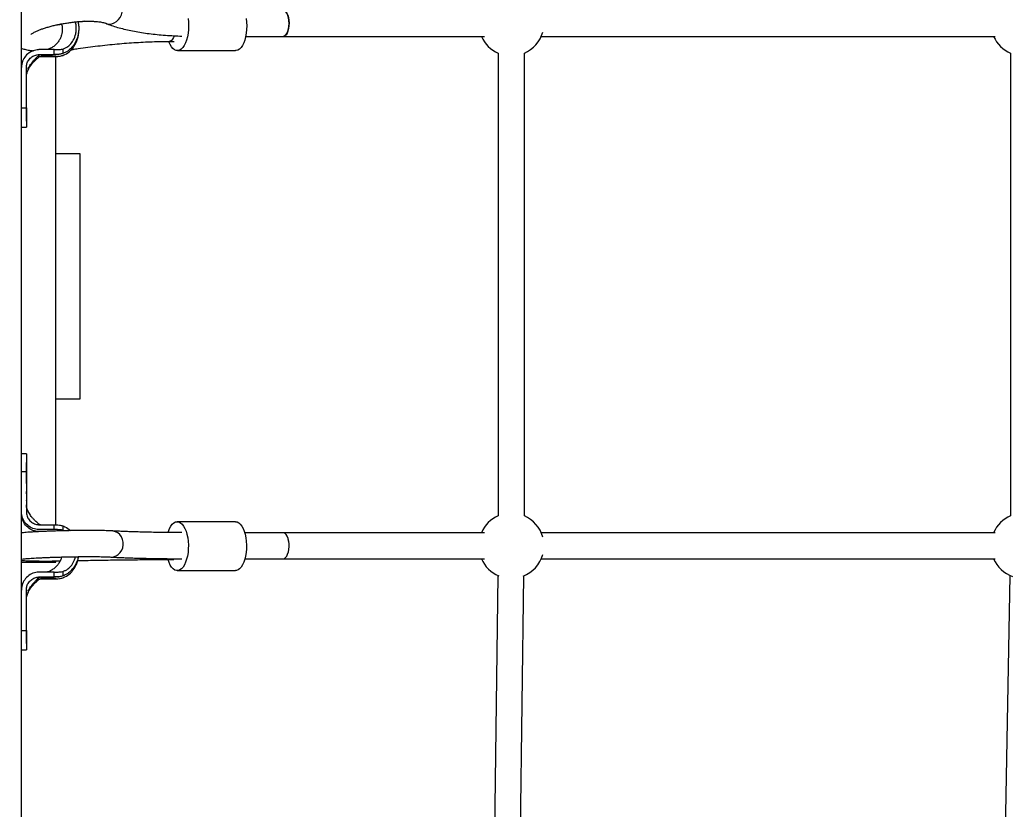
# Model space of a CAD drawing. Header units: millimetres. Extents: x -6304 to 6571, y -6082 to 4447.
# Drawn here: x 1532 to 2141, y 174 to 657 of the extents above; entities that cross this region are included whole.
import ezdxf

# ---------------------------------------------------------------- set-up
doc = ezdxf.new("R2010")
doc.units = ezdxf.units.MM
doc.layers.add('DIKOM_ОБЪЕКТ', color=7, linetype='Continuous')
doc.layers.add('DIKOM_РАЗМЕР_ОБЪЕКТА', color=7, linetype='Continuous')
doc.styles.add('style1', font='arial.ttf', dxfattribs={"width": 0.8})
doc.dimstyles.new('1-50', dxfattribs={"dimtxt": 300, "dimasz": 200, "dimexe": 100, "dimexo": 0, "dimgap": 100, "dimtad": 1, "dimtxsty": 'style1', "dimcen": 200, "dimclrd": 7, "dimclre": 7, "dimclrt": 7, "dimadec": 1, "dimazin": 2, "dimtfac": 1, "dimtmove": 0, "dimatfit": 2, "dimfxl": 0, "dimlwd": 25, "dimlwe": 18, "dimarcsym": 0})

# ---------------------------------------------------------------- blocks, each defined once
blk = doc.blocks.new('*D13')
at = {"layer": 'Defpoints', "color": 0, "transparency": 16777216}
for p in [(-3548.9, 424.04), (5070.79, -640.9), (5070.79, -4541.09)]:
    blk.add_point(p, dxfattribs=at)
at = {"layer": 'DIKOM_РАЗМЕР_ОБЪЕКТА', "color": 7, "lineweight": 18, "transparency": 16777216}
for p, q in [((-3548.9, 424.04), (-3548.9, -4641.09)), ((5070.79, -640.9), (5070.79, -4641.09))]:
    blk.add_line(p, q, dxfattribs=at)
at = {"layer": 'DIKOM_РАЗМЕР_ОБЪЕКТА', "color": 7, "lineweight": 25, "transparency": 16777216}
blk.add_line((-3148.9, -4541.09), (4670.79, -4541.09), dxfattribs=at)
at = {"layer": 'DIKOM_РАЗМЕР_ОБЪЕКТА', "color": 7, "transparency": 16777216}
for points in [[(-3148.9, -4474.42), (-3148.9, -4607.76), (-3548.9, -4541.09)], [(4670.79, -4474.42), (4670.79, -4607.76), (5070.79, -4541.09)]]:
    blk.add_solid(points, dxfattribs=at)
at = {"layer": 'DIKOM_РАЗМЕР_ОБЪЕКТА', "color": 7, "transparency": 16777216, "insert": (1449.19, -4307.92), "char_height": 300, "attachment_point": 5, "style": 'style1'}
blk.add_mtext('8650', dxfattribs=at)

msp = doc.modelspace()

# ---------------------------------------------------------------- linework, layer by layer
at = {"layer": 'DIKOM_ОБЪЕКТ', "color": 7, "linetype": 'Continuous', "lineweight": 15}
for p, q in [((1533.207, -754.962), (1533.207, 1745.038)), ((1571.961, 656.281), (1567.911, 655.715)), ((1568.093, 647.816), (1568.13, 649.135)), ((1670.63, 647.038), (1693.57, 647.038)), ((1693.57, 647.038), (1817.037, 647.038)), ((1851.698, 647.038), (2129.842, 647.038)), ((1558.555, 639.287), (1558.555, 636.57)), ((1623.813, 643.94), (1626.888, 643.94)), ((1545.207, 638.916), (1544.206, 638.916)), ((1544.206, 635.918), (1545.207, 635.918)), ((1544.571, 634.677), (1544.956, 634.747)), ((1544.956, 634.747), (1545.207, 634.747)), ((1553.345, 638.916), (1545.207, 638.916)), ((1545.207, 635.918), (1553.345, 635.918)), ((1545.207, 634.747), (1553.345, 634.747)), ((1553.345, 635.918), (1553.345, 638.916)), ((1554.206, 347.79), (1554.206, 634.886)), ((1555.386, 635.99), (1556.045, 635.999)), ((1563.752, 638.92), (1564.806, 639.079)), ((1628.806, 638.316), (1664.442, 638.316)), ((1825.368, 636.708), (1825.368, 353.369)), ((1841.368, 353.369), (1841.368, 636.708)), ((2139.279, 636.708), (2139.279, 353.369)), ((1536.207, 603.218), (1536.207, 627.908)), ((1533.207, 603.218), (1536.207, 603.218)), ((1536.206, 597.626), (1536.208, 604.243)), ((1536.208, 601.699), (1536.208, 603.603)), ((1536.206, 595.143), (1536.206, 597.612)), ((1533.207, 591.345), (1536.207, 591.345)), ((1569.207, 575.038), (1554.206, 575.038)), ((1569.207, 425.038), (1569.207, 575.038)), ((1554.206, 425.038), (1569.207, 425.038)), ((1536.207, 391.303), (1533.207, 391.303)), ((1536.206, 385.054), (1536.206, 386.128)), ((1533.207, 380.602), (1536.207, 380.602)), ((1536.207, 380.602), (1536.207, 355.897)), ((1536.208, 378.035), (1536.208, 378.734)), ((1544.206, 347.901), (1545.207, 347.901)), ((1545.207, 347.901), (1553.345, 347.901)), ((1553.345, 344.903), (1553.345, 347.901)), ((1558.555, 347.219), (1558.555, 344.503)), ((1664.321, 349.787), (1628.685, 349.787)), ((1545.207, 344.903), (1544.206, 344.903)), ((1545.207, 343.732), (1544.206, 343.732)), ((1553.345, 344.903), (1545.207, 344.903)), ((1545.323, 343.732), (1545.207, 343.732)), ((1559.378, 344.202), (1558.555, 344.503)), ((1693.57, 343.038), (1670.01, 343.038)), ((1817.037, 343.038), (1693.57, 343.038)), ((2129.842, 343.038), (1851.698, 343.038)), ((1533.207, 325.038), (1554.206, 325.038)), ((1554.206, 325.038), (1554.206, 325.698)), ((1568.093, 327.816), (1568.108, 328.351)), ((1623.594, 326.586), (1626.669, 326.586)), ((1670.154, 327.038), (1693.57, 327.038)), ((1693.57, 327.038), (1817.037, 327.038)), ((1851.698, 327.038), (2129.842, 327.038)), ((1545.207, 318.916), (1544.206, 318.916)), ((1553.345, 318.916), (1545.207, 318.916)), ((1553.345, 315.918), (1553.345, 318.916)), ((1558.555, 319.287), (1558.555, 316.57)), ((1628.685, 319.787), (1664.321, 319.787)), ((1825.127, 316.815), (1821.389, 33.243)), ((1837.387, 33.032), (1841.126, 316.604)), ((2138.934, 316.862), (2133.568, 32.912)), ((1544.206, 315.918), (1545.207, 315.918)), ((1544.571, 314.677), (1544.956, 314.747)), ((1544.956, 314.747), (1545.207, 314.747)), ((1545.207, 315.918), (1553.345, 315.918)), ((1545.207, 314.747), (1553.345, 314.747)), ((1555.386, 315.99), (1556.045, 315.999)), ((1536.207, 283.217), (1536.207, 307.908)), ((1533.207, 283.217), (1536.207, 283.217)), ((1536.206, 277.626), (1536.208, 284.243)), ((1536.208, 281.699), (1536.208, 283.603)), ((1536.206, 275.143), (1536.206, 277.612)), ((1533.207, 271.345), (1536.207, 271.345))]:
    msp.add_line(p, q, dxfattribs=at)
at = {"layer": 'DIKOM_ОБЪЕКТ', "color": 7, "linetype": 'Continuous', "lineweight": 15, "flags": 128}
for points in [[(1584.862, 655.059), (1585.56, 654.825), (1587.064, 654.615), (1588.606, 654.772), (1590.113, 655.289), (1591.514, 656.142), (1592.745, 657.292), (1593.748, 658.683), (1594.475, 660.252), (1594.894, 661.925), (1594.983, 663.623), (1594.74, 665.268), (1594.175, 666.782), (1593.315, 668.095), (1592.2, 669.145), (1590.882, 669.883), (1590.869, 669.888)], [(1635.284, 657.964), (1635.53, 655.732), (1635.619, 653.444), (1635.548, 651.153), (1635.319, 648.913), (1634.937, 646.775), (1634.412, 644.791), (1633.755, 643.007), (1632.982, 641.465), (1632.112, 640.2), (1631.164, 639.243), (1630.16, 638.616), (1629.125, 638.333), (1628.083, 638.401), (1627.057, 638.819), (1626.072, 639.577), (1625.152, 640.657), (1624.317, 642.033), (1623.587, 643.674), (1623.5, 643.907)], [(1670.92, 657.964), (1671.166, 655.732), (1671.255, 653.444), (1671.184, 651.153), (1670.955, 648.913), (1670.573, 646.775), (1670.048, 644.791), (1669.391, 643.007), (1668.619, 641.465), (1667.748, 640.2), (1666.8, 639.243), (1665.797, 638.616), (1664.761, 638.333), (1664.442, 638.316)], [(1693.57, 647.038), (1693.73, 647.046), (1694.507, 647.309), (1695.24, 647.933), (1695.894, 648.89), (1696.44, 650.134), (1696.852, 651.607), (1697.11, 653.241), (1697.203, 654.959), (1697.126, 656.68), (1696.882, 658.325), (1696.484, 659.816), (1695.949, 661.084), (1695.304, 662.069), (1694.577, 662.725), (1693.802, 663.022), (1693.57, 663.038)], [(1695.22, 662.166), (1695.877, 661.218), (1696.427, 659.981), (1696.842, 658.513), (1697.105, 656.883), (1697.203, 655.167), (1697.13, 653.444), (1696.891, 651.796), (1696.497, 650.3), (1695.966, 649.025), (1695.323, 648.031), (1694.598, 647.365), (1693.824, 647.058), (1693.57, 647.038)], [(1626.784, 647.334), (1626.426, 646.381), (1625.822, 645.274), (1625.125, 644.479), (1624.365, 644.033), (1623.811, 643.94)], [(1536.22, 362.68), (1536.221, 362.824), (1536.222, 362.968)], [(1623.052, 343.225), (1623.238, 343.798), (1623.927, 345.523), (1624.727, 346.996), (1625.619, 348.184), (1626.584, 349.057), (1627.598, 349.595), (1628.638, 349.787), (1629.678, 349.627), (1630.695, 349.119), (1631.665, 348.275), (1632.566, 347.115), (1633.375, 345.666), (1634.074, 343.963), (1634.647, 342.044), (1635.08, 339.955), (1635.364, 337.744), (1635.49, 335.465)], [(1664.321, 349.787), (1665.314, 349.627), (1666.332, 349.119), (1667.302, 348.275), (1668.202, 347.115), (1669.011, 345.666), (1669.71, 343.963), (1670.283, 342.044), (1670.717, 339.955), (1671, 337.744), (1671.127, 335.465)], [(1587.899, 328.138), (1588.163, 328.127), (1589.711, 328.283), (1591.198, 328.806), (1592.553, 329.67), (1593.714, 330.837), (1594.625, 332.25), (1595.245, 333.845), (1595.544, 335.546), (1595.508, 337.274), (1595.14, 338.949), (1594.456, 340.491), (1593.488, 341.829), (1592.281, 342.9), (1590.893, 343.654), (1589.387, 344.056), (1588.879, 344.108)], [(1693.57, 327.038), (1694.319, 327.21), (1695.066, 327.748), (1695.742, 328.626), (1696.318, 329.805), (1696.765, 331.228), (1697.062, 332.829), (1697.196, 334.534), (1697.16, 336.262), (1696.957, 337.933), (1696.595, 339.468), (1696.092, 340.797), (1695.471, 341.856), (1694.761, 342.596), (1693.995, 342.983), (1693.57, 343.038)], [(1693.57, 327.038), (1694.346, 327.223), (1695.091, 327.773), (1695.765, 328.663), (1696.336, 329.852), (1696.778, 331.282), (1697.069, 332.888), (1697.198, 334.595), (1697.156, 336.323), (1696.947, 337.99), (1696.58, 339.519), (1696.072, 340.839), (1695.447, 341.888), (1694.734, 342.616), (1693.967, 342.99), (1693.57, 343.038)], [(1635.49, 335.465), (1635.458, 333.17), (1635.266, 330.912), (1634.92, 328.746), (1634.428, 326.721), (1633.802, 324.885), (1633.055, 323.281), (1632.206, 321.947), (1631.275, 320.914), (1630.282, 320.206), (1629.253, 319.839), (1628.21, 319.824), (1627.178, 320.159), (1626.181, 320.836), (1625.243, 321.841), (1624.386, 323.149), (1623.63, 324.73), (1623.009, 326.489)], [(1671.127, 335.465), (1671.094, 333.17), (1670.902, 330.912), (1670.557, 328.746), (1670.065, 326.721), (1669.438, 324.885), (1668.691, 323.281), (1667.842, 321.947), (1666.911, 320.914), (1665.919, 320.206), (1664.889, 319.839), (1664.321, 319.787)]]:
    msp.add_lwpolyline(points, dxfattribs=at)
at = {"layer": 'DIKOM_ОБЪЕКТ', "color": 7, "linetype": 'Continuous', "lineweight": 15}
for centre, radius, start, end in [((1833.368, 655.038), 20, 203.578178, 246.421822), ((1833.368, 655.038), 20, 293.578178, 344.469556), ((2147.279, 655.038), 20, 203.578178, 246.421822), ((1566.767, 640.019), 2.175, 188.211878, 205.597999), ((1833.368, 335.038), 20, 113.578178, 156.421822), ((1833.368, 335.038), 20, 15.530444, 66.421822), ((2147.279, 335.038), 20, 113.578178, 156.421822), ((1833.368, 335.038), 20, 291.096511, 344.469556), ((1623.524, 328.599), 2.014, 271.993113, 307.796317), ((1833.368, 335.038), 20, 203.578178, 247.393026), ((2147.279, 335.038), 20, 203.578178, 250.317964)]:
    msp.add_arc(centre, radius, start, end, dxfattribs=at)
for points, knots in [([(1538.888, 648.126), (1538.893, 648.132), (1538.905, 648.147), (1539.187, 648.391), (1539.722, 648.771), (1540.548, 649.276), (1541.668, 649.868), (1543.087, 650.524), (1544.793, 651.218), (1546.762, 651.925), (1548.966, 652.623), (1551.371, 653.296), (1553.94, 653.927), (1556.634, 654.502), (1559.413, 655.012), (1562.238, 655.448), (1565.068, 655.802), (1567.861, 656.07), (1570.576, 656.248), (1573.172, 656.337), (1575.61, 656.337), (1577.849, 656.255), (1579.85, 656.097), (1581.574, 655.879), (1582.987, 655.619), (1584.014, 655.36), (1584.573, 655.174), (1584.773, 655.094), (1584.829, 655.072)], [0, 0, 0, 0, 0.0226418, 0.0525989, 0.0845382, 0.1186757, 0.1549554, 0.1931426, 0.2329237, 0.2739723, 0.3159959, 0.3587504, 0.4020391, 0.4457021, 0.4896175, 0.5336729, 0.5777767, 0.6218147, 0.6656833, 0.7092822, 0.7524828, 0.7951324, 0.8370374, 0.8779518, 0.9175901, 0.9556216, 0.9874725, 1, 1, 1, 1]), ([(1557.738, 654.691), (1557.861, 654.204), (1558.124, 653.171), (1558.239, 651.514), (1558.153, 649.739), (1557.795, 647.898), (1557.131, 646.019), (1556.122, 644.162), (1554.749, 642.407), (1553.042, 640.878), (1551.232, 639.765), (1549.759, 639.138), (1549.125, 638.965), (1548.947, 638.916)], [0, 0, 0, 0, 0.0738947, 0.1567465, 0.2431972, 0.3349079, 0.4317776, 0.5354418, 0.6455578, 0.7608712, 0.8739912, 0.9647001, 1, 1, 1, 1]), ([(1557.828, 654.288), (1556.955, 654.194), (1555.719, 654.061), (1554.526, 653.985), (1554.176, 653.963)], [0, 0, 0, 0, 0.7065154, 1, 1, 1, 1]), ([(1558.555, 639.287), (1559.134, 639.493), (1560.717, 640.057), (1563.044, 641.824), (1565.263, 644.789), (1566.457, 648.038), (1566.84, 651.03), (1566.804, 653.478), (1566.443, 655.079), (1566.257, 655.902)], [0, 0, 0, 0, 0.0922571, 0.2519451, 0.4290215, 0.6398402, 0.7575737, 0.8753126, 1, 1, 1, 1]), ([(1567.841, 656.054), (1567.854, 656.012), (1568.151, 655.05), (1568.336, 653.065), (1568.357, 650.688), (1568.157, 649.292), (1568.093, 648.848)], [0, 0, 0, 0, 0.0182008, 0.4163649, 0.814535, 1, 1, 1, 1]), ([(1584.829, 655.072), (1585.401, 654.844), (1587.11, 654.162), (1590.136, 653.128), (1593.986, 652.009), (1598.057, 651.016), (1602.333, 650.14), (1606.809, 649.378), (1611.476, 648.726), (1616.326, 648.181), (1621.355, 647.744), (1626.365, 647.414), (1629.778, 647.281), (1631.393, 647.218)], [0, 0, 0, 0, 0.0497766, 0.1485991, 0.2467674, 0.3441386, 0.4407405, 0.5366622, 0.6320074, 0.7268673, 0.8213237, 0.9154493, 1, 1, 1, 1]), ([(1568.093, 648.848), (1567.967, 648.206), (1567.669, 646.689), (1566.822, 644.399), (1565.513, 641.998), (1563.757, 639.833), (1561.468, 637.84), (1559.578, 637.016), (1558.555, 636.57)], [0, 0, 0, 0, 0.1196156, 0.2825913, 0.4455139, 0.6199654, 0.7942615, 1, 1, 1, 1]), ([(1558.555, 635.429), (1558.991, 635.602), (1560.681, 636.271), (1562.823, 637.814), (1564.769, 639.953), (1566.109, 641.95), (1567.179, 644.215), (1567.804, 646.232), (1568.026, 647.45), (1568.093, 647.816)], [0, 0, 0, 0, 0.0865582, 0.3355076, 0.4757124, 0.6159833, 0.7740012, 0.9320628, 1, 1, 1, 1]), ([(1533.207, 639.767), (1533.281, 639.738), (1534.126, 639.405), (1535.911, 638.963), (1538.307, 638.458), (1539.986, 638.26), (1540.667, 638.18)], [0, 0, 0, 0, 0.0340202, 0.386125, 0.7509163, 1, 1, 1, 1]), ([(1553.345, 638.916), (1553.43, 638.916), (1553.855, 638.916), (1554.619, 638.921), (1556.288, 638.881), (1557.587, 639.113), (1558.555, 639.287)], [0, 0, 0, 0, 0.04845615, 0.24225088, 0.4360538, 1, 1, 1, 1]), ([(1564.806, 639.079), (1565.853, 639.24), (1568.892, 639.709), (1573.935, 640.42), (1579.92, 641.183), (1585.885, 641.855), (1591.814, 642.436), (1597.688, 642.925), (1603.49, 643.32), (1609.206, 643.62), (1614.814, 643.824), (1619.682, 643.926), (1622.641, 643.936), (1623.813, 643.94)], [0, 0, 0, 0, 0.0517186, 0.1500817, 0.2484475, 0.3467984, 0.445116, 0.5433923, 0.6416133, 0.7397602, 0.8378206, 0.9357715, 1, 1, 1, 1]), ([(1544.206, 638.916), (1544.122, 638.916), (1543.696, 638.913), (1542.043, 638.795), (1539.295, 637.996), (1536.236, 635.802), (1534.082, 632.722), (1533.271, 629.922), (1533.219, 628.306), (1533.207, 627.922)], [0, 0, 0, 0, 0.0147988, 0.0741058, 0.2887787, 0.5034606, 0.7180378, 0.9330868, 1, 1, 1, 1]), ([(1536.207, 627.908), (1536.207, 628), (1536.212, 628.462), (1536.338, 629.666), (1536.96, 631.603), (1538.464, 633.708), (1540.701, 635.275), (1542.742, 635.87), (1543.922, 635.909), (1544.206, 635.918)], [0, 0, 0, 0, 0.022082, 0.1106201, 0.2890232, 0.5029009, 0.7177112, 0.9318424, 1, 1, 1, 1]), ([(1536.207, 622.369), (1536.218, 622.583), (1536.239, 622.996), (1536.48, 624.128), (1536.878, 625.366), (1537.435, 626.693), (1538.088, 627.926), (1538.758, 628.979), (1539.483, 629.988), (1540.401, 631.134), (1541.578, 632.214), (1542.524, 633.125), (1543.046, 633.635), (1543.445, 633.986), (1543.853, 634.319), (1544.248, 634.633), (1544.508, 634.668), (1544.571, 634.677)], [0, 0, 0, 0, 0.1176946, 0.2271836, 0.3277168, 0.4169885, 0.5137353, 0.5798914, 0.6252816, 0.7049797, 0.8139088, 0.87238, 0.9155634, 0.9329231, 0.9585901, 0.9900652, 1, 1, 1, 1]), ([(1536.942, 627.542), (1537.034, 627.537), (1537.241, 627.527), (1537.719, 628.029), (1538.303, 628.98), (1539.308, 630.577), (1540.367, 631.968), (1541.639, 633.217), (1542.685, 634.382), (1543.533, 635.176), (1544.125, 635.674), (1544.354, 635.774), (1544.428, 635.804), (1544.472, 635.82), (1544.495, 635.829), (1544.513, 635.836), (1544.531, 635.842), (1544.543, 635.846), (1544.537, 635.845), (1544.535, 635.844)], [0, 0, 0, 0, 0.0741077, 0.1655612, 0.3222257, 0.4467668, 0.5870169, 0.7094426, 0.8383046, 0.9411232, 0.9742843, 0.9812966, 0.9862804, 0.9882011, 0.9899188, 0.9916189, 0.9934432, 0.9977928, 1, 1, 1, 1]), ([(1554.445, 634.747), (1553.18, 634.79), (1550.783, 634.87), (1547.977, 635.003), (1546.11, 635.136), (1545.159, 635.26), (1545.28, 635.339), (1545.332, 635.372)], [0, 0, 0, 0, 0.2481881, 0.4701737, 0.6714428, 0.8593244, 1, 1, 1, 1]), ([(1554.445, 634.747), (1554.323, 634.752), (1553.072, 634.801), (1550.5, 634.882), (1548.62, 634.977), (1547.819, 635.026), (1547.779, 635.028), (1547.74, 635.03), (1547.699, 635.033), (1547.659, 635.035), (1547.617, 635.038), (1547.575, 635.041), (1547.532, 635.043), (1547.489, 635.046), (1547.444, 635.049), (1547.4, 635.052), (1547.355, 635.055), (1547.309, 635.058), (1547.262, 635.061), (1547.215, 635.064), (1547.168, 635.068), (1547.119, 635.071), (1547.07, 635.075), (1547.021, 635.078), (1546.971, 635.082), (1546.87, 635.09), (1546.527, 635.116), (1545.883, 635.176), (1545.3, 635.266), (1545.309, 635.335), (1545.313, 635.368)], [0, 0, 0, 0, 0.0259633, 0.2681204, 0.4935245, 0.4972381, 0.5010397, 0.5049189, 0.5088862, 0.512936, 0.5170787, 0.5213093, 0.5256325, 0.5300535, 0.5345723, 0.5391939, 0.5439182, 0.5487456, 0.5536809, 0.5587388, 0.5639004, 0.5691895, 0.5746021, 0.5801383, 0.5858127, 0.5916211, 0.6148595, 0.7079324, 0.8585262, 1, 1, 1, 1]), ([(1545.313, 635.368), (1545.425, 635.402), (1545.542, 635.437), (1545.867, 635.481), (1546.139, 635.514), (1546.527, 635.549), (1546.87, 635.576), (1546.971, 635.584), (1547.021, 635.587), (1547.07, 635.591), (1547.119, 635.594), (1547.168, 635.598), (1547.215, 635.601), (1547.262, 635.604), (1547.309, 635.607), (1547.355, 635.611), (1547.4, 635.614), (1547.444, 635.617), (1547.489, 635.619), (1547.532, 635.622), (1547.575, 635.625), (1547.617, 635.628), (1547.659, 635.63), (1547.699, 635.633), (1547.74, 635.635), (1547.779, 635.638), (1547.819, 635.64), (1548.62, 635.689), (1550.499, 635.782), (1553.072, 635.865), (1554.323, 635.913), (1554.445, 635.918)], [0, 0, 0, 0, 0.1570762, 0.1649818, 0.2136133, 0.317, 0.3428137, 0.3492713, 0.355569, 0.3617242, 0.3677311, 0.3736063, 0.3793454, 0.3849583, 0.3904459, 0.3958083, 0.4010562, 0.4061844, 0.411204, 0.4161149, 0.4209172, 0.4256166, 0.4302238, 0.434717, 0.4391293, 0.443433, 0.4476559, 0.4517809, 0.7021634, 0.9711554, 1, 1, 1, 1]), ([(1554.425, 635.917), (1554.333, 635.917), (1553.973, 635.918), (1553.613, 635.918), (1553.345, 635.918)], [0, 0, 0, 0, 0.2564818, 1, 1, 1, 1]), ([(1553.345, 634.747), (1553.438, 634.747), (1553.797, 634.747), (1554.157, 634.748), (1554.425, 634.748)], [0, 0, 0, 0, 0.2563571, 1, 1, 1, 1]), ([(1558.555, 636.57), (1557.896, 636.379), (1556.556, 635.989), (1555.145, 635.941), (1554.428, 635.917)], [0, 0, 0, 0, 0.4916276, 1, 1, 1, 1]), ([(1554.428, 634.748), (1555.122, 634.773), (1556.533, 634.824), (1557.874, 635.225), (1558.555, 635.429)], [0, 0, 0, 0, 0.4921607, 1, 1, 1, 1]), ([(1536.207, 611.978), (1536.207, 612.024), (1536.208, 612.574), (1536.209, 613.27), (1536.209, 613.757), (1536.209, 613.862)], [0, 0, 0, 0, 0.0672962, 0.800084, 1, 1, 1, 1]), ([(1536.208, 603.353), (1536.208, 603.993), (1536.208, 605.719), (1536.207, 607.888), (1536.207, 609.253)], [0, 0, 0, 0, 0.3707757, 1, 1, 1, 1]), ([(1536.207, 603.218), (1536.207, 603.133), (1536.207, 602.713), (1536.207, 600.969), (1536.206, 598.498), (1536.206, 595.872), (1536.206, 593.949), (1536.206, 592.491), (1536.207, 591.637), (1536.207, 591.273), (1536.207, 591.365), (1536.207, 591.374)], [0, 0, 0, 0, 0.01202487, 0.06014496, 0.25374697, 0.39806368, 0.54656523, 0.69088571, 0.839385, 0.98370001, 1, 1, 1, 1]), ([(1536.207, 391.274), (1536.207, 391.241), (1536.207, 391.172), (1536.206, 390.368), (1536.206, 389.055), (1536.206, 387.204), (1536.206, 384.529), (1536.206, 382.079), (1536.207, 380.602)], [0, 0, 0, 0, 0.1401492, 0.293135, 0.450561, 0.6035442, 0.7609689, 1, 1, 1, 1]), ([(1536.208, 378.814), (1536.208, 380.075), (1536.207, 382.494), (1536.207, 384.771), (1536.206, 385.861)], [0, 0, 0, 0, 0.5214008, 1, 1, 1, 1]), ([(1536.207, 374.283), (1536.207, 375.54), (1536.208, 377.946), (1536.208, 379.791), (1536.208, 380.672)], [0, 0, 0, 0, 0.5224432, 1, 1, 1, 1]), ([(1536.207, 373.112), (1536.207, 374.502), (1536.208, 376.213), (1536.208, 377.581), (1536.208, 377.838)], [0, 0, 0, 0, 0.81183222, 1, 1, 1, 1]), ([(1536.207, 366.855), (1536.207, 366.836), (1536.206, 366.744), (1536.208, 367.109), (1536.209, 367.658), (1536.209, 368.19), (1536.209, 368.315)], [0, 0, 0, 0, 0.1030081, 0.4919229, 0.8808183, 1, 1, 1, 1]), ([(1544.977, 347.901), (1544.801, 347.913), (1544.433, 347.938), (1543.518, 348.494), (1542.705, 349.444), (1541.652, 350.288), (1540.937, 351.005), (1540.339, 351.634), (1539.773, 352.3), (1539.152, 353.104), (1538.426, 354.152), (1537.682, 355.394), (1537.021, 356.766), (1536.53, 358.145), (1536.244, 359.419), (1536.219, 359.921), (1536.207, 360.179)], [0, 0, 0, 0, 0.0277794, 0.0583487, 0.1463347, 0.2141929, 0.2652396, 0.3097498, 0.3469372, 0.4024859, 0.4747075, 0.5611947, 0.6593066, 0.7664533, 0.8803152, 1, 1, 1, 1]), ([(1544.206, 344.903), (1544.122, 344.903), (1543.696, 344.907), (1542.036, 345.025), (1539.273, 345.83), (1536.207, 348.044), (1534.06, 351.141), (1533.269, 353.931), (1533.218, 355.53), (1533.207, 355.897)], [0, 0, 0, 0, 0.0147993, 0.0741094, 0.2900369, 0.5059694, 0.720949, 0.9360121, 1, 1, 1, 1]), ([(1544.206, 343.732), (1544.122, 343.733), (1543.696, 343.736), (1542.036, 343.855), (1539.273, 344.659), (1536.207, 346.873), (1534.06, 349.97), (1533.269, 352.76), (1533.218, 354.359), (1533.207, 354.726)], [0, 0, 0, 0, 0.0147992, 0.0741094, 0.2900366, 0.5059667, 0.720946, 0.9360087, 1, 1, 1, 1]), ([(1536.207, 355.897), (1536.212, 355.671), (1536.242, 354.553), (1536.771, 352.563), (1538.287, 350.292), (1540.475, 348.657), (1542.576, 347.97), (1543.839, 347.916), (1544.206, 347.901)], [0, 0, 0, 0, 0.0541267, 0.2683313, 0.4825292, 0.6972837, 0.9119818, 1, 1, 1, 1]), ([(1553.345, 347.901), (1553.438, 347.901), (1553.797, 347.901), (1554.157, 347.901), (1554.425, 347.9)], [0, 0, 0, 0, 0.2563571, 1, 1, 1, 1]), ([(1554.425, 347.9), (1555.12, 347.876), (1556.531, 347.825), (1557.873, 347.423), (1558.555, 347.219)], [0, 0, 0, 0, 0.4921598, 1, 1, 1, 1]), ([(1558.555, 347.219), (1558.989, 347.045), (1560.671, 346.369), (1562.291, 345.335), (1563.226, 344.305), (1563.249, 344.28)], [0, 0, 0, 0, 0.2533357, 0.9819555, 1, 1, 1, 1]), ([(1588.879, 344.108), (1588.606, 344.124), (1587.771, 344.172), (1586.2, 344.238), (1584.086, 344.302), (1581.783, 344.348), (1579.302, 344.378), (1576.653, 344.394), (1573.858, 344.395), (1570.941, 344.381), (1567.93, 344.353), (1564.854, 344.311), (1561.743, 344.256), (1558.629, 344.187), (1555.542, 344.106), (1552.513, 344.014), (1549.572, 343.911), (1546.748, 343.799), (1544.067, 343.678), (1541.555, 343.549), (1539.234, 343.413), (1537.116, 343.271), (1535.23, 343.121), (1533.935, 343.006), (1533.334, 342.933), (1533.207, 342.918)], [0, 0, 0, 0, 0.024033, 0.073516, 0.1210552, 0.1675129, 0.213428, 0.2590351, 0.3044556, 0.3497573, 0.3949785, 0.4401523, 0.4853, 0.5304367, 0.5755776, 0.6207363, 0.6659252, 0.7111703, 0.7564961, 0.8019473, 0.8475888, 0.8935255, 0.9399579, 0.9873007, 1, 1, 1, 1]), ([(1547.865, 344.014), (1547.856, 344.013), (1547.841, 344.01), (1548.128, 343.949), (1548.334, 343.907), (1548.48, 343.867), (1548.486, 343.866)], [0, 0, 0, 0, 0.4767973, 0.7353971, 0.9892016, 1, 1, 1, 1]), ([(1558.555, 344.503), (1558.474, 344.526), (1558.071, 344.645), (1557.015, 344.874), (1555.344, 344.908), (1554.014, 344.904), (1553.345, 344.903)], [0, 0, 0, 0, 0.04835298, 0.24215871, 0.61896312, 1, 1, 1, 1]), ([(1631.497, 343.066), (1630.442, 343.071), (1627.666, 343.085), (1623.367, 343.124), (1618.599, 343.18), (1614.047, 343.251), (1609.713, 343.334), (1605.614, 343.431), (1601.76, 343.541), (1598.165, 343.662), (1594.837, 343.796), (1591.851, 343.937), (1589.931, 344.043), (1588.997, 344.1), (1588.879, 344.108)], [0, 0, 0, 0, 0.0576523, 0.1516819, 0.2456644, 0.3395808, 0.4334191, 0.5271588, 0.620771, 0.7142142, 0.807434, 0.9003545, 0.9874428, 1, 1, 1, 1]), ([(1533.207, 326.03), (1533.564, 326.004), (1534.39, 325.942), (1535.984, 325.867), (1537.951, 325.799), (1540.179, 325.746), (1542.588, 325.709), (1545.171, 325.687), (1547.909, 325.68), (1550.778, 325.688), (1553.758, 325.711), (1555.819, 325.733), (1556.886, 325.75), (1556.92, 325.751)], [0, 0, 0, 0, 0.0773286, 0.1789044, 0.2860781, 0.3900429, 0.4924458, 0.5939905, 0.6950334, 0.7957613, 0.896274, 0.9966614, 1, 1, 1, 1]), ([(1533.786, 326.862), (1533.787, 326.862), (1533.787, 326.862), (1534.057, 326.908), (1534.591, 326.978), (1535.459, 327.074), (1536.658, 327.185), (1538.184, 327.305), (1540.008, 327.43), (1542.099, 327.554), (1544.424, 327.676), (1546.95, 327.793), (1549.646, 327.903), (1552.478, 328.004), (1555.415, 328.096), (1558.421, 328.177), (1561.465, 328.247), (1564.511, 328.304), (1567.526, 328.347), (1570.476, 328.377), (1573.327, 328.393), (1576.048, 328.395), (1578.608, 328.383), (1580.974, 328.358), (1583.12, 328.319), (1585.008, 328.269), (1586.644, 328.208), (1587.48, 328.161), (1587.896, 328.138)], [0, 0, 0, 0, 0.0130026, 0.0371049, 0.0660533, 0.0993247, 0.1358145, 0.1743921, 0.2142278, 0.254811, 0.2958472, 0.3371662, 0.3786662, 0.4202832, 0.4619816, 0.5037289, 0.5455052, 0.5872938, 0.6290822, 0.6708447, 0.7125702, 0.7542361, 0.7958127, 0.8372564, 0.8785, 0.9194381, 0.9598859, 1, 1, 1, 1]), ([(1557.8, 328.158), (1557.787, 328.087), (1557.652, 327.368), (1557.112, 326.023), (1556.127, 324.161), (1554.747, 322.407), (1553.042, 320.877), (1551.232, 319.765), (1549.759, 319.138), (1549.125, 318.965), (1548.947, 318.916)], [0, 0, 0, 0, 0.0158337, 0.159178, 0.3125727, 0.4755162, 0.6461506, 0.8135405, 0.9477656, 1, 1, 1, 1]), ([(1567.984, 328.35), (1567.889, 327.875), (1567.619, 326.527), (1566.819, 324.399), (1565.514, 321.998), (1563.757, 319.833), (1561.468, 317.84), (1559.578, 317.016), (1558.555, 316.57)], [0, 0, 0, 0, 0.0913308, 0.2595439, 0.4277005, 0.6077563, 0.7876529, 1, 1, 1, 1]), ([(1558.555, 319.287), (1559.135, 319.493), (1560.719, 320.056), (1563.032, 321.827), (1565.242, 324.677), (1565.967, 327.078), (1566.345, 328.328)], [0, 0, 0, 0, 0.1484376, 0.4053655, 0.6902739, 1, 1, 1, 1]), ([(1558.555, 315.429), (1558.991, 315.602), (1560.681, 316.271), (1562.823, 317.814), (1564.769, 319.953), (1566.109, 321.95), (1567.179, 324.215), (1567.804, 326.232), (1568.026, 327.45), (1568.093, 327.816)], [0, 0, 0, 0, 0.0865582, 0.3355065, 0.4757125, 0.6159834, 0.7740013, 0.9320629, 1, 1, 1, 1]), ([(1567.648, 325.962), (1569.281, 325.996), (1572.96, 326.073), (1578.68, 326.177), (1584.788, 326.277), (1590.855, 326.363), (1596.864, 326.435), (1602.8, 326.494), (1608.647, 326.539), (1614.387, 326.569), (1619.367, 326.584), (1622.396, 326.586), (1623.594, 326.586)], [0, 0, 0, 0, 0.0844215, 0.1902419, 0.2960539, 0.4018647, 0.5076716, 0.6134649, 0.7192446, 0.8250097, 0.9307582, 1, 1, 1, 1]), ([(1587.896, 328.138), (1588.394, 328.108), (1589.859, 328.02), (1592.495, 327.885), (1595.888, 327.738), (1599.53, 327.604), (1603.412, 327.485), (1607.527, 327.379), (1611.866, 327.288), (1616.421, 327.21), (1621.174, 327.146), (1626.14, 327.099), (1629.577, 327.072), (1631.402, 327.065), (1631.459, 327.064)], [0, 0, 0, 0, 0.0495268, 0.1457333, 0.2413559, 0.3365039, 0.4313238, 0.5259108, 0.6203272, 0.7146132, 0.8087997, 0.9029117, 0.9969616, 1, 1, 1, 1]), ([(1544.206, 318.916), (1544.122, 318.916), (1543.696, 318.913), (1542.043, 318.795), (1539.295, 317.996), (1536.236, 315.802), (1534.082, 312.722), (1533.271, 309.922), (1533.219, 308.306), (1533.207, 307.922)], [0, 0, 0, 0, 0.0147988, 0.0741057, 0.2887778, 0.5034596, 0.718038, 0.9330851, 1, 1, 1, 1]), ([(1553.345, 318.916), (1553.43, 318.916), (1553.855, 318.916), (1554.619, 318.921), (1556.288, 318.881), (1557.587, 319.113), (1558.555, 319.287)], [0, 0, 0, 0, 0.0484562, 0.242251, 0.4360541, 1, 1, 1, 1]), ([(1558.555, 316.57), (1557.896, 316.379), (1556.556, 315.989), (1555.145, 315.941), (1554.428, 315.917)], [0, 0, 0, 0, 0.4916287, 1, 1, 1, 1]), ([(1536.207, 307.908), (1536.207, 308), (1536.212, 308.462), (1536.338, 309.666), (1536.96, 311.603), (1538.464, 313.708), (1540.701, 315.275), (1542.742, 315.87), (1543.922, 315.909), (1544.206, 315.918)], [0, 0, 0, 0, 0.0220843, 0.1106201, 0.2890209, 0.5029005, 0.7177106, 0.9318424, 1, 1, 1, 1]), ([(1536.207, 302.369), (1536.218, 302.583), (1536.239, 302.996), (1536.48, 304.128), (1536.878, 305.366), (1537.435, 306.693), (1538.088, 307.926), (1538.758, 308.979), (1539.483, 309.988), (1540.401, 311.134), (1541.578, 312.214), (1542.524, 313.125), (1543.046, 313.635), (1543.445, 313.986), (1543.853, 314.319), (1544.248, 314.633), (1544.508, 314.668), (1544.571, 314.677)], [0, 0, 0, 0, 0.1176946, 0.2271831, 0.327717, 0.4169886, 0.5137347, 0.5798916, 0.6252818, 0.7049799, 0.813909, 0.8723802, 0.9155629, 0.9329233, 0.9585903, 0.9900649, 1, 1, 1, 1]), ([(1536.942, 307.542), (1537.034, 307.537), (1537.241, 307.527), (1537.719, 308.029), (1538.303, 308.98), (1539.308, 310.577), (1540.367, 311.968), (1541.639, 313.217), (1542.685, 314.382), (1543.533, 315.176), (1544.125, 315.674), (1544.354, 315.774), (1544.428, 315.804), (1544.472, 315.82), (1544.495, 315.829), (1544.513, 315.836), (1544.531, 315.843), (1544.543, 315.846), (1544.537, 315.845), (1544.535, 315.844)], [0, 0, 0, 0, 0.07410768, 0.16556163, 0.32222692, 0.44676698, 0.58701706, 0.70944182, 0.83830487, 0.94112441, 0.97428364, 0.98129659, 0.98628109, 0.98820182, 0.98991945, 0.99161882, 0.99344336, 0.99779286, 1, 1, 1, 1]), ([(1554.445, 314.747), (1553.18, 314.79), (1550.783, 314.871), (1547.977, 315.003), (1546.11, 315.136), (1545.159, 315.26), (1545.28, 315.339), (1545.332, 315.372)], [0, 0, 0, 0, 0.2481881, 0.4701737, 0.6714428, 0.8593243, 1, 1, 1, 1]), ([(1554.445, 314.747), (1554.323, 314.752), (1553.072, 314.801), (1550.5, 314.882), (1548.62, 314.977), (1547.819, 315.026), (1547.779, 315.028), (1547.74, 315.03), (1547.699, 315.033), (1547.659, 315.035), (1547.617, 315.038), (1547.575, 315.041), (1547.532, 315.043), (1547.489, 315.046), (1547.444, 315.049), (1547.4, 315.052), (1547.355, 315.055), (1547.309, 315.058), (1547.262, 315.061), (1547.215, 315.065), (1547.168, 315.068), (1547.119, 315.071), (1547.07, 315.075), (1547.021, 315.078), (1546.971, 315.082), (1546.87, 315.089), (1546.527, 315.116), (1545.883, 315.176), (1545.3, 315.266), (1545.309, 315.335), (1545.313, 315.368)], [0, 0, 0, 0, 0.0259632, 0.2681204, 0.4935245, 0.497238, 0.5010397, 0.5049189, 0.5088861, 0.5129359, 0.5170787, 0.5213093, 0.5256325, 0.5300535, 0.5345723, 0.5391939, 0.5439182, 0.5487456, 0.5536808, 0.5587388, 0.5639003, 0.5691894, 0.574602, 0.5801382, 0.5858127, 0.591621, 0.6148595, 0.7079324, 0.8585262, 1, 1, 1, 1]), ([(1545.313, 315.368), (1545.425, 315.402), (1545.542, 315.437), (1545.867, 315.481), (1546.139, 315.514), (1546.527, 315.549), (1546.87, 315.576), (1546.971, 315.584), (1547.021, 315.587), (1547.07, 315.591), (1547.119, 315.594), (1547.168, 315.598), (1547.215, 315.601), (1547.262, 315.604), (1547.309, 315.608), (1547.355, 315.611), (1547.4, 315.614), (1547.444, 315.617), (1547.489, 315.619), (1547.532, 315.622), (1547.575, 315.625), (1547.617, 315.628), (1547.659, 315.63), (1547.699, 315.633), (1547.74, 315.635), (1547.779, 315.638), (1547.819, 315.64), (1548.62, 315.689), (1550.499, 315.783), (1553.072, 315.865), (1554.323, 315.913), (1554.445, 315.918)], [0, 0, 0, 0, 0.1570762, 0.1649817, 0.2136132, 0.3169999, 0.3428137, 0.3492712, 0.355569, 0.3617242, 0.367731, 0.3736063, 0.3793453, 0.3849583, 0.3904459, 0.3958082, 0.4010561, 0.4061844, 0.4112039, 0.4161148, 0.4209172, 0.4256165, 0.4302238, 0.4347169, 0.4391292, 0.4434329, 0.4476559, 0.4517809, 0.7021633, 0.9711554, 1, 1, 1, 1]), ([(1554.425, 315.917), (1554.333, 315.917), (1553.973, 315.918), (1553.613, 315.918), (1553.345, 315.918)], [0, 0, 0, 0, 0.2564818, 1, 1, 1, 1]), ([(1553.345, 314.747), (1553.438, 314.747), (1553.797, 314.747), (1554.157, 314.748), (1554.425, 314.748)], [0, 0, 0, 0, 0.2563571, 1, 1, 1, 1]), ([(1554.428, 314.748), (1555.122, 314.773), (1556.533, 314.824), (1557.874, 315.225), (1558.555, 315.429)], [0, 0, 0, 0, 0.4921607, 1, 1, 1, 1]), ([(1536.207, 291.978), (1536.207, 292.024), (1536.208, 292.574), (1536.209, 293.27), (1536.209, 293.757), (1536.209, 293.862)], [0, 0, 0, 0, 0.067297, 0.800093, 1, 1, 1, 1]), ([(1536.208, 283.353), (1536.208, 283.993), (1536.208, 285.719), (1536.207, 287.888), (1536.207, 289.253)], [0, 0, 0, 0, 0.3707741, 1, 1, 1, 1]), ([(1536.207, 283.217), (1536.207, 283.133), (1536.207, 282.713), (1536.207, 280.969), (1536.206, 278.498), (1536.206, 275.872), (1536.206, 273.949), (1536.206, 272.491), (1536.207, 271.636), (1536.207, 271.273), (1536.207, 271.365), (1536.207, 271.374)], [0, 0, 0, 0, 0.0120237, 0.0601439, 0.2537471, 0.3980631, 0.5465648, 0.690886, 0.8393851, 0.9837002, 1, 1, 1, 1])]:
    msp.add_open_spline(points, degree=3, knots=knots, dxfattribs=at)

# ---------------------------------------------------------------- dimensions: what is measured, and where the dimension line sits
at = {"layer": 'DIKOM_РАЗМЕР_ОБЪЕКТА'}
dim = msp.add_linear_dim(base=(5070.79, -4541.091), p1=(-3548.896, 424.038), p2=(5070.79, -640.9), text='8650', dimstyle='1-50', override={"dimasz": 400, "dimgap": 80}, dxfattribs=at)
dim.commit()
dim.dimension.update_dxf_attribs({"geometry": '*D13', "text_midpoint": (1449.191, -4541.091), "dimtype": 160})

doc.saveas('drawing.dxf')
